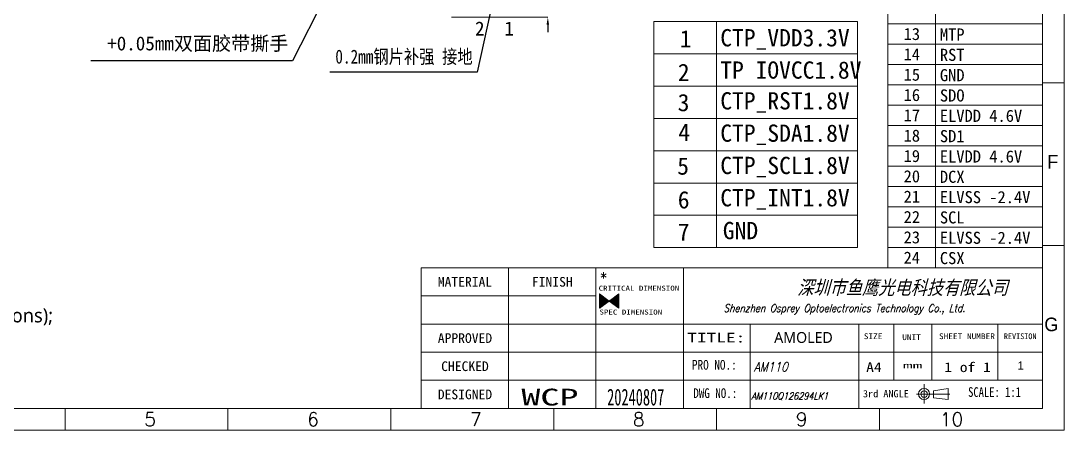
# Model space of a CAD drawing. Header units: millimetres. Extents: x 1403 to 2179, y 158 to 345.
# Drawn here: x 2067.3 to 2179.1, y 217.8 to 261.7 of the extents above; entities that cross this region are included whole.
import ezdxf
from ezdxf.enums import TextEntityAlignment as Align

# ---------------------------------------------------------------- set-up
doc = ezdxf.new("R2010")
doc.units = ezdxf.units.MM
doc.layers.get('0').update_dxf_attribs({"lineweight": 5})
doc.layers.get('Defpoints').update_dxf_attribs({"lineweight": 5})
for name, color, linetype, lineweight in [('DIM', 3, 'Continuous', 5), ('图框', 7, 'Continuous', 5), ('图框 @ 1', 7, 'Continuous', 5)]:
    doc.layers.add(name, color=color, linetype=linetype, lineweight=lineweight)
doc.styles.add('RD', font='ROMAND.shx', dxfattribs={"width": 0.8})
doc.styles.get("Standard").update_dxf_attribs({"font": 'txt', "bigfont": 'gbcbig.shx'})
doc.styles.add('TEXTSTYLE_0', font='txt', dxfattribs={"width": 0.8})
doc.styles.add('ZI2.5', font='', dxfattribs={"height": 2.5})
doc.styles.add('宋', font='', dxfattribs={"height": 2})
doc.styles.add('宋体', font='')
doc.styles.add('样式 3', font='italict.shx', dxfattribs={"width": 0.85, "oblique": 3})
doc.styles.add('汉字', font='')
doc.styles.get('ZI2.5').set_extended_font_data('SimSun')
doc.styles.get('宋').set_extended_font_data('SimSun')
doc.styles.get('宋体').set_extended_font_data('SimSun')
doc.styles.get('汉字').set_extended_font_data('SimSun')
doc.dimstyles.new('DIM', dxfattribs={"dimtxt": 0.8, "dimasz": 0.8, "dimexe": 0, "dimexo": 0.5, "dimgap": 0.11, "dimtad": 0, "dimzin": 1, "dimdsep": 46, "dimtxsty": '宋体', "dimcen": 0, "dimclrd": 256, "dimclre": 256, "dimclrt": 256, "dimadec": 0, "dimazin": 0, "dimtm": 1e-09, "dimtfac": 1, "dimtofl": 0, "dimtmove": 0, "dimatfit": 3, "dimfxl": 1, "dimlwe": -1, "dimarcsym": 0})

# ---------------------------------------------------------------- blocks, each defined once
blk = doc.blocks.new('*D125')
at = {"layer": 'Defpoints', "color": 0, "lineweight": 5, "transparency": 16777216}
for p in [(2112.92, 262.9), (2123.75, 262.9), (2112.92, 262.1)]:
    blk.add_point(p, dxfattribs=at)
at = {"layer": 'DIM', "lineweight": -2, "transparency": 16777216}
for p, q in [((2123.75, 263.7), (2123.75, 264.5)), ((2123.75, 261.3), (2123.75, 260.5))]:
    blk.add_line(p, q, dxfattribs=at)
at = {"layer": 'DIM', "transparency": 16777216}
for p, q in [((2113.42, 262.9), (2123.75, 262.9)), ((2113.42, 262.1), (2123.75, 262.1))]:
    blk.add_line(p, q, dxfattribs=at)
at = {"layer": 'DIM', "lineweight": 5, "transparency": 16777216}
for points in [[(2123.61, 263.7), (2123.88, 263.7), (2123.75, 262.9)], [(2123.61, 261.3), (2123.88, 261.3), (2123.75, 262.1)]]:
    blk.add_solid(points, dxfattribs=at)
at = {"layer": 'DIM', "lineweight": 5, "transparency": 16777216, "insert": (2123.75, 265.69), "char_height": 0.8, "attachment_point": 5, "rotation": 90, "style": '宋体'}
blk.add_mtext('0.80', dxfattribs=at)

msp = doc.modelspace()

# ---------------------------------------------------------------- linework, layer by layer
at = {"layer": '图框', "color": 7, "linetype": 'ByBlock', "lineweight": 5, "ltscale": 0.55}
for p, q in [((2179.09, 344.723), (2179.09, 217.836)), ((2176.762, 342.395), (2176.762, 220.164)), ((2179.09, 255.087), (2176.762, 255.087)), ((2179.09, 237.625), (2176.762, 237.625)), ((2176.762, 220.164), (2002.172, 220.164)), ((2072.008, 220.164), (2072.008, 217.836)), ((2089.467, 220.164), (2089.467, 217.836)), ((2089.467, 220.164), (2089.467, 217.836)), ((2106.926, 220.164), (2106.926, 217.836)), ((2124.385, 220.164), (2124.385, 217.836)), ((2141.844, 220.164), (2141.844, 217.836)), ((2159.303, 220.164), (2159.303, 217.836)), ((2179.09, 217.836), (1999.844, 217.836))]:
    msp.add_line(p, q, dxfattribs=at)
at = {"layer": '图框', "color": 3, "lineweight": 5}
for p, q in [((2160.202, 289.734), (2160.202, 235.247)), ((2165.287, 289.734), (2165.287, 235.247)), ((2176.762, 289.734), (2176.762, 235.247)), ((2160.202, 261.401), (2176.762, 261.401)), ((2160.202, 259.221), (2176.762, 259.221)), ((2160.202, 257.042), (2176.762, 257.042)), ((2160.202, 254.863), (2176.762, 254.863)), ((2160.202, 252.683), (2176.762, 252.683)), ((2160.202, 250.504), (2176.762, 250.504)), ((2160.202, 248.324), (2176.762, 248.324)), ((2160.202, 246.145), (2176.762, 246.145)), ((2160.202, 243.965), (2176.762, 243.965)), ((2160.202, 241.786), (2176.762, 241.786)), ((2160.202, 239.606), (2176.762, 239.606)), ((2160.202, 237.427), (2176.762, 237.427)), ((2138.274, 235.247), (2176.762, 235.247)), ((2160.202, 235.247), (2176.762, 235.247))]:
    msp.add_line(p, q, dxfattribs=at)
at = {"layer": '图框', "color": 3}
for p, q in [((2135.113, 237.405), (2135.113, 261.65)), ((2156.95, 261.65), (2135.113, 261.65)), ((2141.819, 237.405), (2141.819, 261.65)), ((2156.95, 261.65), (2156.95, 237.405)), ((2156.95, 258.187), (2135.113, 258.187)), ((2156.95, 254.723), (2135.113, 254.723)), ((2156.95, 251.26), (2135.113, 251.26)), ((2156.95, 247.796), (2135.113, 247.796)), ((2135.113, 244.332), (2156.95, 244.332)), ((2156.95, 240.869), (2135.113, 240.869)), ((2156.95, 237.405), (2135.113, 237.405))]:
    msp.add_line(p, q, dxfattribs=at)
at = {"layer": '图框', "linetype": 'Continuous', "lineweight": 5}
for p, q in [((2138.274, 235.247), (2110.188, 235.247)), ((2110.188, 220.164), (2110.188, 235.247)), ((2119.55, 220.164), (2119.55, 235.247)), ((2128.912, 220.164), (2128.912, 235.247)), ((2138.274, 220.164), (2138.274, 235.247)), ((2128.912, 232.231), (2110.188, 232.231)), ((2138.274, 229.214), (2110.188, 229.214)), ((2138.274, 229.214), (2176.762, 229.214)), ((2145.443, 220.164), (2145.443, 229.214)), ((2157.102, 220.164), (2157.102, 229.214)), ((2160.84, 223.181), (2160.84, 229.214)), ((2164.893, 223.181), (2164.893, 229.214)), ((2171.984, 223.181), (2171.984, 229.214)), ((2138.274, 226.197), (2110.188, 226.197)), ((2138.274, 226.197), (2176.762, 226.197)), ((2138.274, 223.181), (2110.188, 223.181)), ((2138.274, 223.181), (2176.762, 223.181))]:
    msp.add_line(p, q, dxfattribs=at)
at = {"layer": '图框', "color": 1, "linetype": 'Continuous'}
for p, q in [((2129.297, 232.46), (2130.337, 231.68)), ((2129.297, 232.46), (2129.297, 230.899)), ((2129.297, 232.436), (2129.311, 232.449)), ((2129.297, 232.366), (2129.351, 232.419)), ((2129.297, 232.296), (2129.391, 232.389)), ((2129.297, 232.226), (2129.431, 232.359)), ((2129.297, 232.156), (2129.471, 232.329)), ((2129.297, 232.086), (2129.511, 232.299)), ((2129.297, 232.016), (2129.551, 232.269)), ((2129.297, 231.945), (2129.591, 232.239)), ((2129.297, 231.875), (2129.631, 232.209)), ((2129.297, 231.805), (2129.671, 232.179)), ((2129.297, 231.735), (2129.711, 232.149)), ((2129.297, 231.665), (2129.751, 232.119)), ((2129.297, 231.595), (2129.791, 232.089)), ((2129.297, 231.525), (2129.831, 232.059)), ((2129.297, 231.455), (2129.871, 232.029)), ((2129.297, 231.385), (2129.911, 231.999)), ((2129.297, 231.315), (2129.951, 231.969)), ((2129.297, 231.245), (2129.991, 231.939)), ((2129.297, 231.175), (2130.031, 231.909)), ((2129.297, 231.105), (2130.071, 231.879)), ((2129.297, 231.035), (2130.111, 231.849)), ((2129.297, 230.965), (2130.151, 231.819)), ((2130.337, 231.68), (2129.297, 230.899)), ((2129.316, 230.914), (2130.191, 231.789)), ((2129.596, 231.124), (2130.231, 231.759)), ((2129.877, 231.334), (2130.271, 231.729)), ((2130.157, 231.544), (2130.311, 231.699)), ((2131.377, 232.46), (2130.337, 231.68)), ((2130.337, 231.68), (2131.377, 230.899)), ((2130.351, 231.669), (2130.437, 231.754)), ((2130.391, 231.639), (2130.717, 231.965)), ((2130.432, 231.609), (2130.998, 232.175)), ((2130.472, 231.579), (2131.278, 232.385)), ((2130.512, 231.549), (2131.377, 232.415)), ((2130.552, 231.519), (2131.377, 232.344)), ((2130.592, 231.489), (2131.377, 232.274)), ((2130.632, 231.459), (2131.377, 232.204)), ((2130.672, 231.429), (2131.377, 232.134)), ((2130.712, 231.399), (2131.377, 232.064)), ((2130.752, 231.369), (2131.377, 231.994)), ((2130.792, 231.339), (2131.377, 231.924)), ((2130.832, 231.309), (2131.377, 231.854)), ((2130.872, 231.278), (2131.377, 231.784)), ((2130.912, 231.248), (2131.377, 231.714)), ((2130.952, 231.218), (2131.377, 231.644)), ((2130.992, 231.188), (2131.377, 231.574)), ((2131.032, 231.158), (2131.377, 231.504)), ((2131.377, 232.46), (2131.377, 230.899)), ((2131.072, 231.128), (2131.377, 231.434)), ((2131.112, 231.098), (2131.377, 231.364)), ((2131.152, 231.068), (2131.377, 231.294)), ((2131.192, 231.038), (2131.377, 231.223)), ((2131.232, 231.008), (2131.377, 231.153)), ((2131.272, 230.978), (2131.377, 231.083)), ((2131.312, 230.948), (2131.377, 231.013)), ((2131.352, 230.918), (2131.377, 230.943))]:
    msp.add_line(p, q, dxfattribs=at)
at = {"layer": '图框', "linetype": 'Continuous'}
msp.add_line((2164.08, 222.769), (2164.08, 220.689), dxfattribs=at)
at = {"layer": '图框', "color": 7, "linetype": 'Continuous'}
for p, q in [((2163.28, 221.704), (2166.826, 221.704)), ((2165.074, 222.052), (2166.672, 222.309)), ((2165.074, 222.052), (2165.074, 221.314)), ((2166.672, 222.309), (2166.672, 221.119)), ((2165.074, 221.314), (2166.672, 221.119))]:
    msp.add_line(p, q, dxfattribs=at)
for centre, radius in [((2164.08, 221.714), 0.595), ((2164.08, 221.704), 0.348)]:
    msp.add_circle(centre, radius, dxfattribs=at)

# ---------------------------------------------------------------- texts
at = {"color": 3, "lineweight": 5, "style": 'ZI2.5'}
for s, p in [('1', (2137.889, 258.872)), ('2', (2137.683, 255.267)), ('3', (2137.667, 252.033)), ('4', (2137.741, 248.847)), ('5', (2137.619, 245.225)), ('6', (2137.68, 241.61)), ('7', (2137.68, 238.147))]:
    msp.add_text(s, height=1.853, dxfattribs=at).set_placement(p)
at = {"layer": 'DIM', "color": 1, "char_height": 1.5, "width": 16.15041, "attachment_point": 1, "line_spacing_factor": 0.9, "style": '宋体'}
for s, insert in [('\\A1;2', (2115.947, 261.647)), ('\\A1;1', (2119.085, 261.647))]:
    msp.add_mtext(s, dxfattribs=dict(at, insert=insert))
at = {"layer": 'DIM', "color": 3, "insert": (2095.94, 262.552), "char_height": 1.5, "width": 24.67035, "attachment_point": 3, "style": '宋体'}
msp.add_mtext('\\P+0.05mm双面胶带撕手', dxfattribs=at)
at = {"layer": 'DIM', "lineweight": 5, "insert": (2115.689, 258.637), "char_height": 1.5, "width": 16.20215, "attachment_point": 3, "style": 'RD'}
msp.add_mtext('{\\fSimSun|b0|i0|c134|p2;0.2mm钢片补强 接地}', dxfattribs=at)
at = {"layer": '图框', "color": 3, "lineweight": 5, "style": 'ZI2.5'}
for s, height, p in [('CTP_VDD3.3V', 1.85328, (2142.235, 258.982)), ('13', 1.2973, (2161.883, 259.665)), ('MTP', 1.2973, (2165.77, 259.609)), ('14', 1.2973, (2161.883, 257.485)), ('RST', 1.2973, (2165.77, 257.429)), ('TP IOVCC1.8V', 1.85328, (2142.235, 255.519)), ('15', 1.2973, (2161.883, 255.304)), ('GND', 1.2973, (2165.77, 255.25)), ('CTP_RST1.8V', 1.85328, (2142.235, 252.217)), ('16', 1.2973, (2161.883, 253.124)), ('SDO', 1.2973, (2165.77, 253.07)), ('17', 1.2973, (2161.883, 250.944)), ('ELVDD 4.6V', 1.2973, (2165.77, 250.891)), ('CTP_SDA1.8V', 1.85328, (2142.235, 248.753)), ('18', 1.2973, (2161.883, 248.764)), ('SD1', 1.2973, (2165.77, 248.711)), ('CTP_SCL1.8V', 1.85328, (2142.235, 245.289)), ('19', 1.2973, (2161.883, 246.584)), ('ELVDD 4.6V', 1.2973, (2165.77, 246.532)), ('20', 1.2973, (2161.883, 244.404)), ('DCX', 1.2973, (2165.77, 244.352)), ('CTP_INT1.8V', 1.85328, (2142.235, 241.826)), ('21', 1.2973, (2161.883, 242.223)), ('ELVSS -2.4V', 1.2973, (2165.77, 242.173)), ('22', 1.2973, (2161.883, 240.043)), ('SCL', 1.2973, (2165.77, 239.994)), ('GND', 1.8533, (2142.508, 238.309)), ('23', 1.2973, (2161.883, 237.863)), ('ELVSS -2.4V', 1.2973, (2165.77, 237.814)), ('24', 1.2973, (2161.883, 235.683)), ('CSX', 1.2973, (2165.77, 235.635))]:
    msp.add_text(s, height=height, dxfattribs=at).set_placement(p)
at = {"layer": '图框', "linetype": 'Continuous', "lineweight": 5}
for s, height, style, width, p, p2 in [('MATERIAL', 1.0402, 'TEXTSTYLE_0', 0.763636, (2111.956, 233.219), (2117.781, 233.219)), ('FINISH', 1.0402, 'TEXTSTYLE_0', 0.84, (2122.046, 233.219), (2126.415, 233.219)), ('CRITICAL DIMENSION', 0.53364, 'TEXTSTYLE_0', 0.991837, (2129.193, 232.785), (2137.838, 232.785)), ('SPEC DIMENSION', 0.53364, 'TEXTSTYLE_0', 0.969231, (2129.279, 230.227), (2136.003, 230.227)), ('APPROVED', 1.0402, 'TEXTSTYLE_0', 0.7, (2111.956, 227.186), (2117.781, 227.186)), ('TITLE:', 1.0402, 'TEXTSTYLE_0', 1.281601, (2138.694, 227.233), (2144.915, 227.233)), ('SIZE', 0.6241, 'TEXTSTYLE_0', 0.96, (2157.617, 227.592), (2159.614, 227.592)), ('SHEET NUMBER', 0.62413, 'TEXTSTYLE_0', 0.822857, (2165.676, 227.592), (2171.668, 227.592)), ('REVISION', 0.6241, 'TEXTSTYLE_0', 0.763636, (2172.631, 227.592), (2176.126, 227.592)), ('UNIT', 0.6241, 'TEXTSTYLE_0', 0.96, (2161.735, 227.489), (2163.732, 227.489)), ('CHECKED', 1.0402, 'TEXTSTYLE_0', 0.735, (2112.32, 224.169), (2117.417, 224.169)), ('PRO NO.:', 1.0402, 'TEXTSTYLE_0', 0.728598, (2139.196, 224.319), (2143.996, 224.319)), ('A4', 1.0402, 'TEXTSTYLE_0', 0.96, (2157.871, 224.063), (2159.535, 224.063)), ('mm', 0.6241, 'TEXTSTYLE_0', 2, (2161.804, 224.476), (2163.885, 224.476)), ('1', 1.04, 'TEXTSTYLE_0', 2.4, (2166.239, 224.063), (2167.072, 224.063)), (' of ', 1.0402, 'TEXTSTYLE_0', 0.8, (2167.072, 224.063), (2170.4, 224.063)), ('1', 1.04, 'TEXTSTYLE_0', 2.4, (2170.4, 224.063), (2171.232, 224.063)), ('DESIGNED', 1.0402, 'TEXTSTYLE_0', 0.763636, (2111.956, 221.152), (2117.781, 221.152)), ('WCP', 1.7971, '宋', 1.590489, (2120.911, 220.482), (2127.038, 220.482)), ('20240807', 1.7971, '宋', 0.596434, (2130.11, 220.482), (2136.237, 220.482)), ('DWG NO.:', 1.0402, 'TEXTSTYLE_0', 0.6793, (2139.344, 221.281), (2144.055, 221.281)), ('   3rd ANGLE', 0.78017, 'TEXTSTYLE_0', 0.72, (2155.886, 221.352), (2162.439, 221.352))]:
    msp.add_text(s, height=height, dxfattribs=dict(at, style=style, width=width)).set_placement(p, p2, align=Align.FIT)
at = {"layer": '图框', "color": 7, "linetype": 'ByBlock', "lineweight": 5, "ltscale": 0.55, "width": 2.47698}
for s, insert, char_height, attachment_point in [('{\\f\uffd0ￂﾼﾚￃ\ufff7\ufff3w|b0|i0|c134|p54;F}', (2178.476, 245.885), 1.45513, 9), ('{\\f\uffd0ￂﾼﾚￃ\ufff7\ufff3w|b0|i0|c134|p54;G}', (2178.476, 228.426), 1.45513, 9), ('5', (2080.498, 218.274), 1.455, 7), ('6', (2097.957, 218.274), 1.455, 7), ('7', (2115.416, 218.274), 1.455, 7), ('8', (2132.875, 218.274), 1.455, 7), ('9', (2150.334, 218.274), 1.455, 7), ('10', (2168.272, 218.274), 1.4551, 9)]:
    msp.add_mtext(s, dxfattribs=dict(at, insert=insert, char_height=char_height, attachment_point=attachment_point))
at = {"layer": '图框', "color": 1, "linetype": 'Continuous', "lineweight": 5, "insert": (2129.316, 234.771), "char_height": 1.214, "width": 1.83568, "attachment_point": 1}
msp.add_mtext('*', dxfattribs=at)
at = {"layer": '图框', "lineweight": 5, "attachment_point": 1}
for s, insert, char_height, width, style in [('{\\C6;深圳市鱼鹰光电科技有限公司}', (2150.488, 233.88), 1.4976, 27.78528, '样式 3'), ('Shenzhen Osprey Optoelectronics Technology Co., Ltd.', (2142.581, 231.326), 0.82368, 35.27645, '样式 3'), ('{\\fMicrosoft YaHei|b0|i0|c134|p34;\\C3;AMOLED}', (2148.013, 228.353), 1.16505, 5.49398, '汉字'), ('AM110', (2145.824, 225.113), 0.9792, 8.14788, '样式 3'), ('AM110Q126294LK1', (2145.568, 221.882), 0.7488, 9.91965, '样式 3'), ('SCALE: 1:1', (2168.799, 222.438), 1.0402, 14.20584, 'TEXTSTYLE_0')]:
    msp.add_mtext(s, dxfattribs=dict(at, insert=insert, char_height=char_height, width=width, style=style))
at = {"layer": '图框', "lineweight": 5, "insert": (2174.102, 225.201), "char_height": 0.87352, "width": 1.09197, "attachment_point": 1}
msp.add_mtext('{\\f@Arial Unicode MS|b0|i0|c0|p34;1}', dxfattribs=at)
at = {"layer": '图框 @ 1', "lineweight": 5, "insert": (2002.603, 246.402), "char_height": 1.5, "attachment_point": 1, "style": '汉字'}
msp.add_mtext('{\\fMicrosoft YaHei|b0|i0|c134|p34;\\C0;Specification:\\P 1). Display mode: 1.1" 126*294 16.7M Colors AMOLED;\\P 2). Viewing angle: L88/R88/T88/B88 (Min);\\P 3). Operating temp.: -20%%DC~+60%%DC; \\P    Storage temp.: -30%%DC~+70%%DC;\\P 4). IC: ICNA3306(Display);\\C1;CHSC6417\\C0; (Touch);(Power IC主板上自带);\\P 5). Interface: SPI4; \\A1;\\C255;Brightness: 500CD/M\\H0.7x;\\S2^ ;\\H1.429x;(Type); Gamma 2.5&2.2(Options);\\A0;\\C0;\\P 6). General Tolerance:%%P0.20.\\P 7). Rohs Compliancy.\\P 8). Recommended Case Open Area should be less than Module V.A;}', dxfattribs=at)

# ---------------------------------------------------------------- dimensions: what is measured, and where the dimension line sits
at = {"layer": 'DIM', "lineweight": 5}
dim = msp.add_linear_dim(base=(2123.746, 262.896), p1=(2112.917, 262.096), p2=(2112.917, 262.896), angle=90, dimstyle='DIM', override={"dimfxl": 0.5}, dxfattribs=at)
dim.commit()
dim.dimension.update_dxf_attribs({"geometry": '*D125', "text_midpoint": (2123.746, 265.694)})

# ---------------------------------------------------------------- leaders
for points, override in [([(2101.598, 267.671), (2096.382, 257.448), (2074.75, 257.448)], {"dimgap": 0.11, "dimtad": 0}), ([(2117.919, 264.234), (2116.158, 256.213), (2100.389, 256.213)], {"dimgap": 0.11, "dimtad": 0, "dimfxl": 0.5})]:
    msp.add_leader(points, dimstyle='DIM', override=override, dxfattribs=at)

doc.saveas('drawing.dxf')
